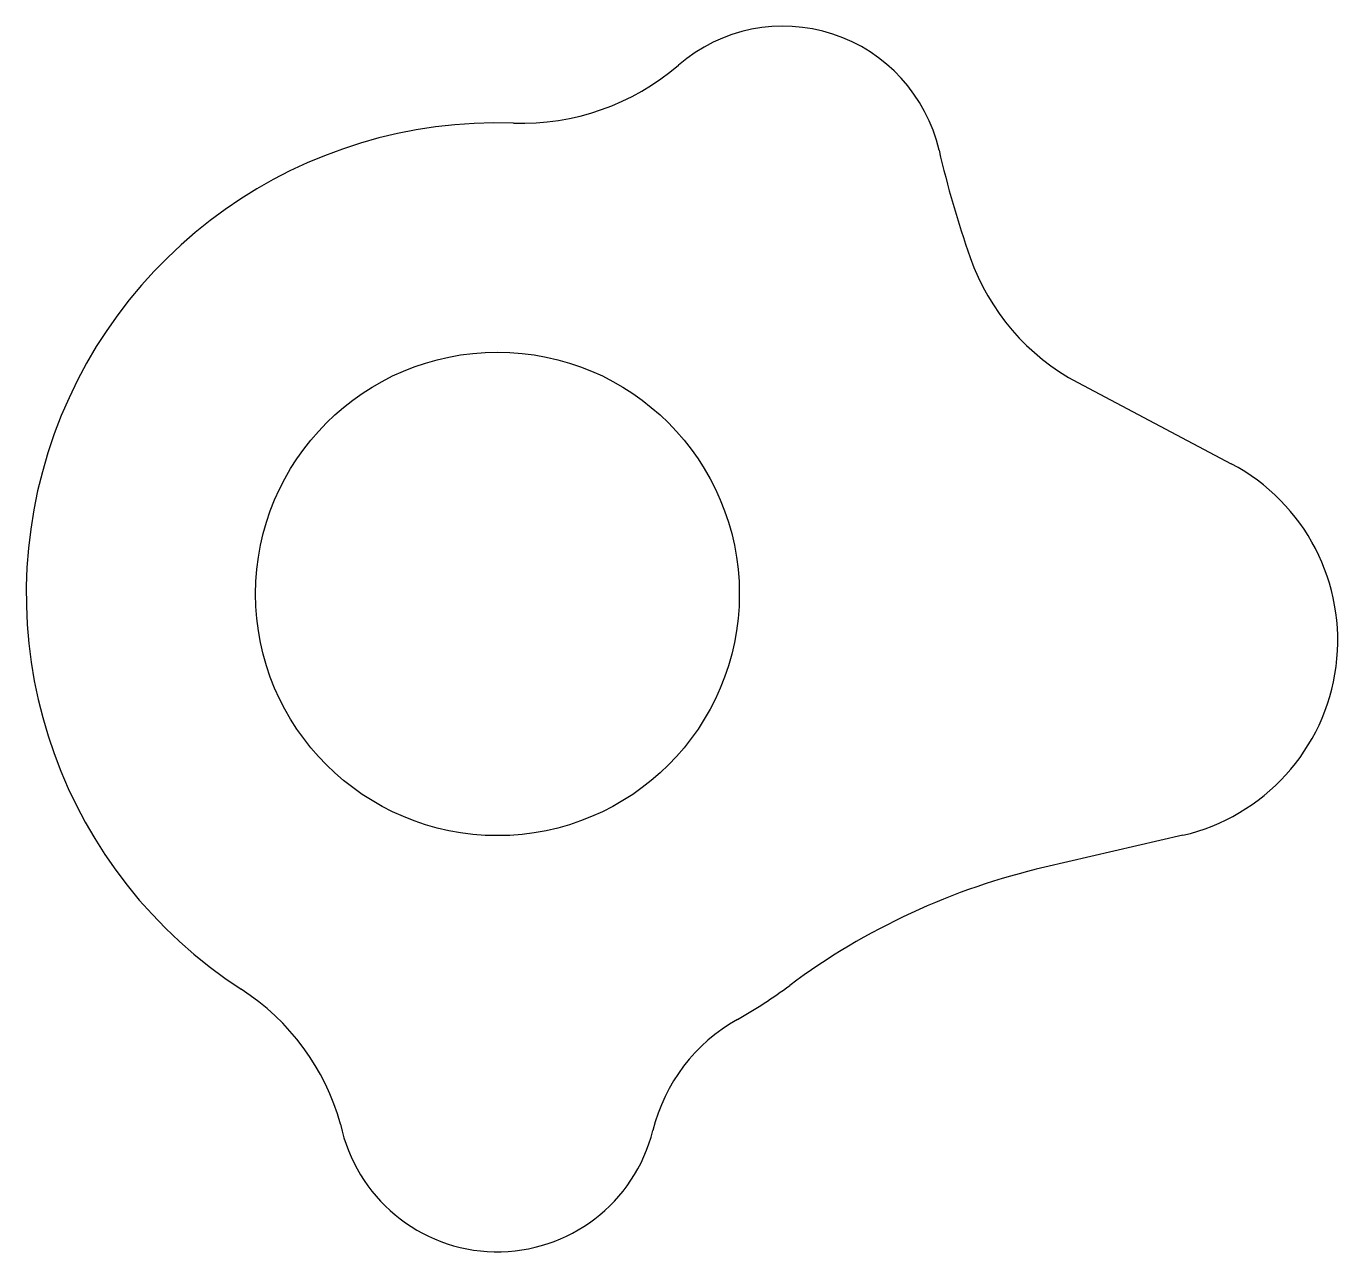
# Model space of a CAD drawing. Extents: x 1256.8 to 1330.5, y 1852.2 to 1921.1.
import ezdxf

# ---------------------------------------------------------------- set-up
doc = ezdxf.new("R2010")
doc.units = 0
doc.layers.get('0').update_dxf_attribs({"linetype": 'CONTINUOUS'})

msp = doc.modelspace()

# ---------------------------------------------------------------- linework, layer by layer
for p, q in [((1315.914, 1901.065), (1324.536, 1896.502)), ((1321.808, 1875.598), (1314.056, 1873.805))]:
    msp.add_line(p, q)
msp.add_circle((1283.272, 1889.179), 13.6)
for centre, radius, start, end in [((1299.332, 1912.116), 9, 12.99651, 130.76891), ((1284.639, 1929.156), 13.5, 268.04093, 310.76891), ((1283.272, 1889.179), 26.5, 88.04093, 237.07039), ((1363.386, 1926.9), 56.738, 192.99651, 199.34144), ((1321.875, 1912.329), 12.744, 199.34144, 242.1136), ((1319.274, 1886.559), 11.25, 283.01762, 62.1136), ((1322.728, 1836.295), 38.5, 103.01762, 126.72589), ((1261.635, 1855.772), 13.302, 15.57653, 57.07069), ((1283.272, 1889.18), 27.482, 299.3932, 306.72588), ((1301.583, 1856.643), 9.854, 119.30633, 166.20769), ((1283.271, 1861.18), 9.012, 191.75698, 345.94924)]:
    msp.add_arc(centre, radius, start, end)

doc.saveas('drawing.dxf')
